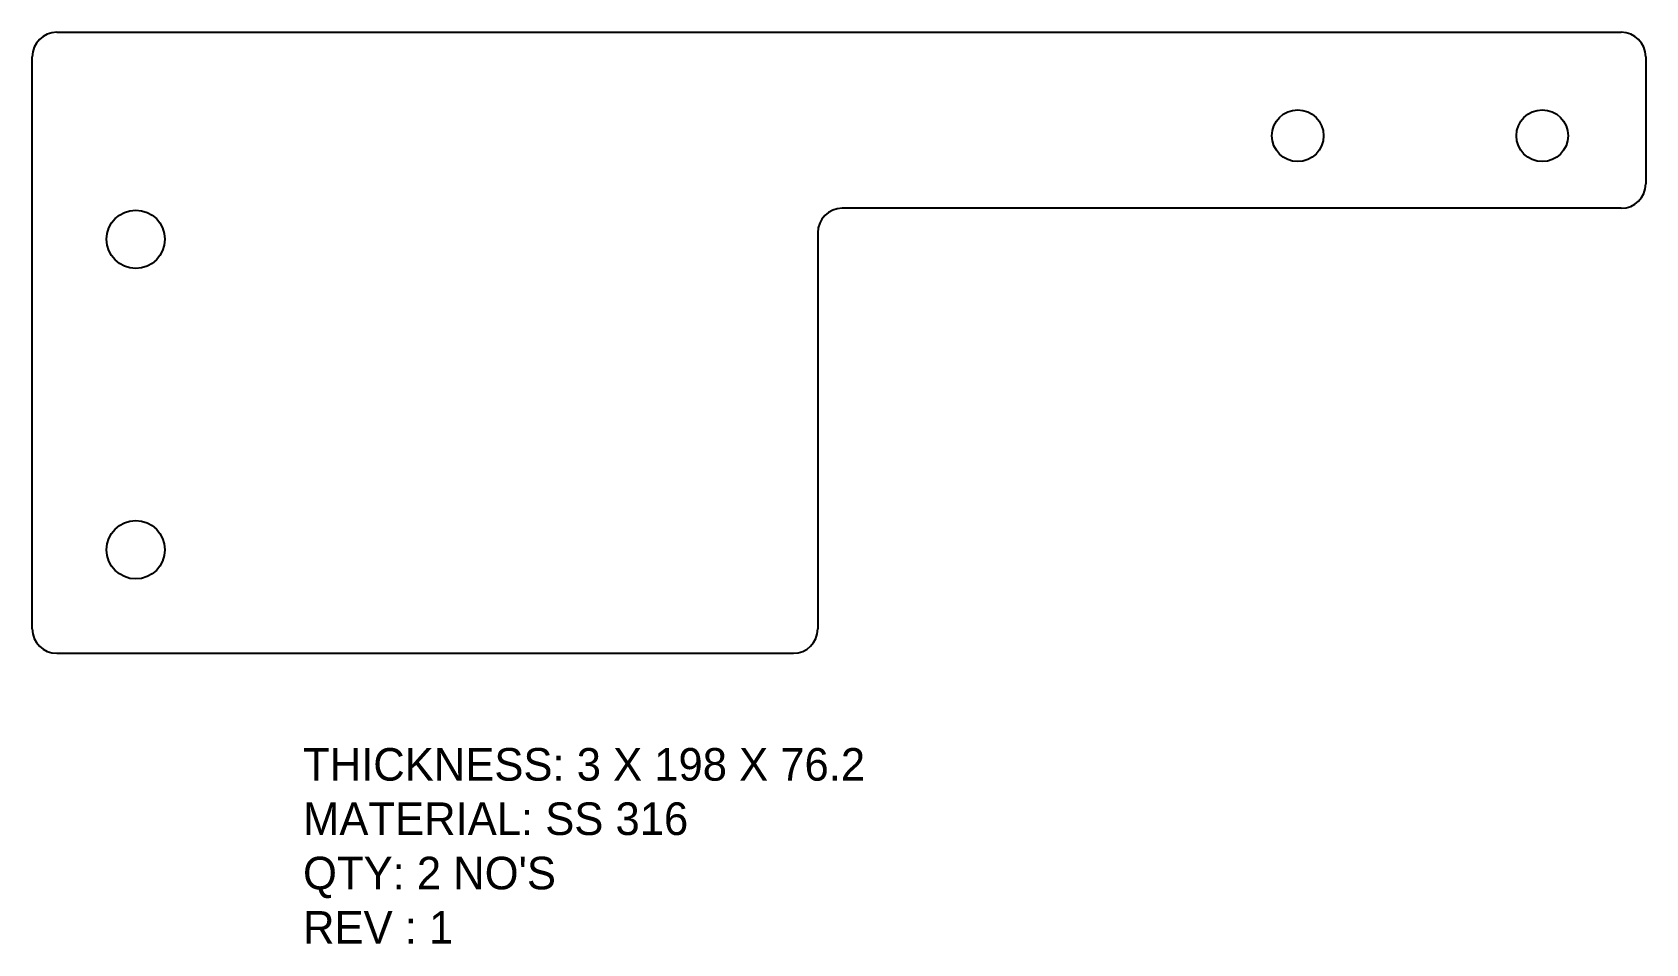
# Model space of a CAD drawing. Header units: inches. Extents: x 2431 to 2629, y -218 to -106.
import ezdxf

# ---------------------------------------------------------------- set-up
doc = ezdxf.new("R2010")
doc.units = ezdxf.units.IN
doc.header["$MEASUREMENT"] = 0
doc.layers.add('LaserCutting', color=3, linetype='Continuous')

msp = doc.modelspace()

# ---------------------------------------------------------------- linework, layer by layer
at = {"layer": 'LaserCutting'}
for p, q in [((2434.38, -105.7), (2626.38, -105.7)), ((2431.38, -178.9), (2431.38, -108.7)), ((2629.38, -108.7), (2629.38, -124.3)), ((2626.38, -127.3), (2530.78, -127.3)), ((2527.78, -130.3), (2527.78, -178.9)), ((2434.38, -181.9), (2524.78, -181.9))]:
    msp.add_line(p, q, dxfattribs=at)
for centre, radius in [((2586.68, -118.4), 3.17), ((2616.68, -118.4), 3.17), ((2444.08, -131.1), 3.58), ((2444.08, -169.2), 3.58)]:
    msp.add_circle(centre, radius, dxfattribs=at)
for centre, start, end in [((2434.38, -108.7), 90, 180), ((2626.38, -108.7), 0, 90), ((2626.38, -124.3), 270, 360), ((2530.78, -130.3), 90, 180), ((2434.38, -178.9), 180, 270), ((2524.78, -178.9), 270, 360)]:
    msp.add_arc(centre, 3, start, end, dxfattribs=at)

# ---------------------------------------------------------------- texts
at = {"layer": 'LaserCutting', "insert": (2464.61, -193.53), "char_height": 4, "width": 174.5146, "attachment_point": 1}
msp.add_mtext("{\\fCentury Gothic|b0|i0|c0|p18;THICKNESS: 3 X 198 X 76.2\\PMATERIAL: SS 316\\PQTY: 2 NO'S\\PREV : 1}", dxfattribs=at)

doc.saveas('drawing.dxf')
